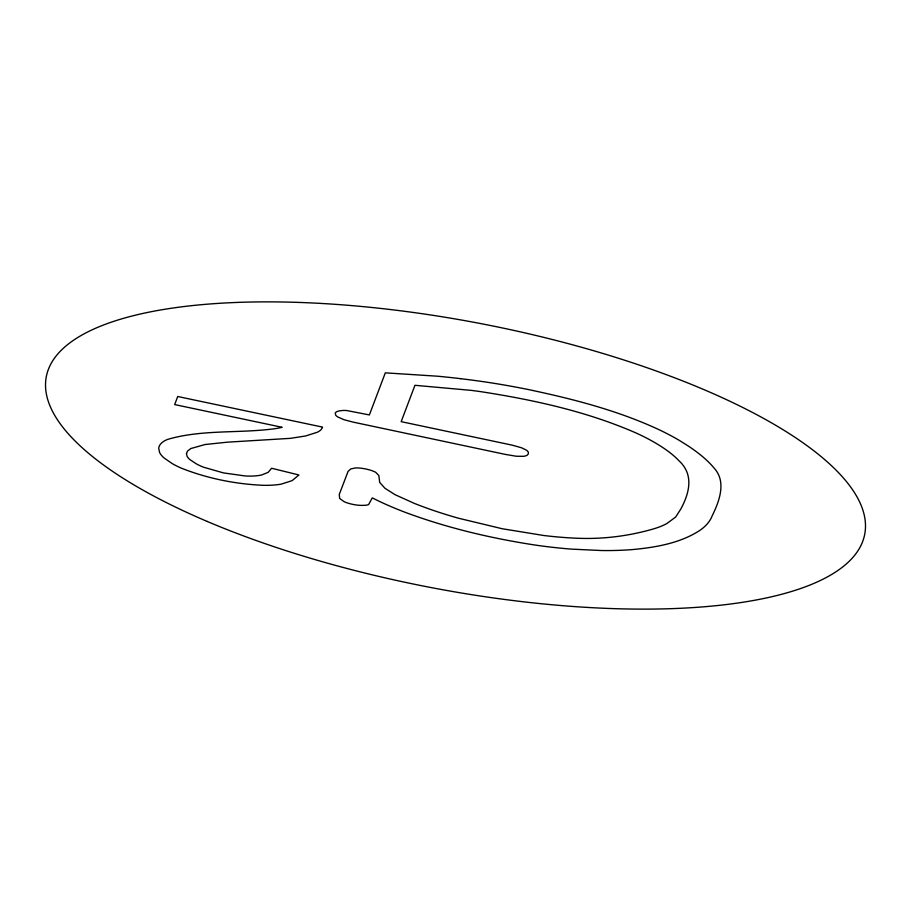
<?xml version="1.0" encoding="UTF-8"?>
<svg xmlns="http://www.w3.org/2000/svg" width="911" height="911" viewBox="0 0 911 911"><rect width="100%" height="100%" fill="white"/><g stroke="black" fill="none" stroke-linecap="round" stroke-linejoin="round"><path stroke-width="1.37" d="M335.35 413.059L335.612 415.017A13.346 4.304 10.9 0 0 337.867 417.01L343.994 419.709L353.058 422.1L505.514 454.441L516.298 456.24L523.415 456.32A14.792 4.771 10.9 0 0 527.105 455.249L528.369 453.849L528.278 452.152A14.724 4.749 10.9 0 0 526.33 450.091L521.479 447.745L511.982 445.103L401.17 421.656L414.949 385.296L471.124 390.363A192.585 62.062 10.9 0 1 480.598 391.628C533.96 399.883 587.379 411.556 636.96 433.374A152.923 49.285 10.9 0 1 654.337 442.325A155.815 50.219 10.9 0 1 664.142 448.451A150.03 48.351 10.9 0 1 678.9 460.693C694.034 474.529 689.604 492.817 680.745 509.158L675.62 517.072L666.761 523.597A148.163 47.748 10.9 0 1 651.206 529.564C627.315 536.237 602.399 539.278 577.608 538.253A157.318 50.697 10.9 0 1 543.719 535.497L502.2 528.733L458.358 518.188A181.483 58.486 10.9 0 1 414.266 503.362L394.964 494.639L384.932 488.25L379.682 482.386L378.839 475.519L375.719 472.308A15.635 5.045 10.9 0 0 368.909 469.734L366.655 469.176A19.746 6.366 10.9 0 0 364.218 468.687L361.826 468.3A15.123 4.874 10.9 0 0 355.392 467.958L350.837 468.903L348.082 471.374L339.268 494.457L339.655 498.431L343.982 501.597A14.485 4.669 10.9 0 0 348.56 503.327L351.669 504.136A16.341 5.261 10.9 0 0 362.236 505.389L364.73 505.309A12.811 4.134 10.9 0 0 368.602 504.569L372.303 497.896L378.35 500.879A187.586 60.456 10.9 0 0 404.746 512.153C446.549 527.788 490.232 538.128 534.301 544.926A191.151 61.606 10.9 0 0 571.55 549.128L601.522 550.529A178.476 57.518 10.9 0 0 634.204 549.424C656.842 547.169 680.335 543.036 699.739 530.475A211.375 68.12 10.9 0 0 712.129 515.911C719.109 501.836 726.727 482.033 714.361 468.391A208.289 67.129 10.9 0 0 688.283 446.037L679.97 440.799A177.691 57.268 10.9 0 0 657.025 428.762C617.544 410.667 575.296 399.599 532.958 390.534M335.294 413.047A15.612 5.033 10.9 0 1 339.416 410.884L342.536 410.497A13.87 4.464 10.9 0 1 346.795 410.542L369.376 414.938L385.319 372.85L437.382 376.197A315.331 101.622 10.9 0 1 460.681 378.669M460.693 378.703A266.103 85.759 10.9 0 1 532.969 390.5M186.482 453.598L187.051 456.206A35.039 11.296 10.9 0 0 189.887 459.599L196.377 463.893A37.875 12.207 10.9 0 0 203.791 467.286L223.514 472.911L245.298 475.975A38.421 12.378 10.9 0 0 252.62 476.054A39.275 12.652 10.9 0 0 255.98 475.838A37.704 12.15 10.9 0 0 261.844 474.916L268.187 472.319L271.603 468.243L298.91 474.973L292.078 480.655L281.317 484.105A56.994 18.368 10.9 0 1 271.968 485.176A60.251 19.416 10.9 0 1 263.917 485.335C235.835 484.196 207.719 478.56 181.551 468.243A59.636 19.222 10.9 0 1 172.441 463.733L164.139 458.017A56.448 18.197 10.9 0 1 159.619 452.539L158.73 448.349A70.284 22.65 10.9 0 1 159.197 446.31A67.847 21.864 10.9 0 1 167.67 439.375C200.443 429.787 235.357 433.124 269.041 429.411A88.754 28.605 10.9 0 0 282.159 427.305L174.673 404.575L177.736 396.501L322.528 427.1A49.08 15.817 10.9 0 1 317.199 432.281L305.527 435.993L290.472 438.339L227.329 442.177L205.077 444.522L190.786 448.554L187.415 451.173L186.482 453.598M207.241 521.456A416.737 134.304 10.9 0 0 862.205 542.683A416.737 134.304 10.9 0 0 297.054 302.361A416.737 134.304 10.9 0 0 207.241 521.456"/></g></svg>
